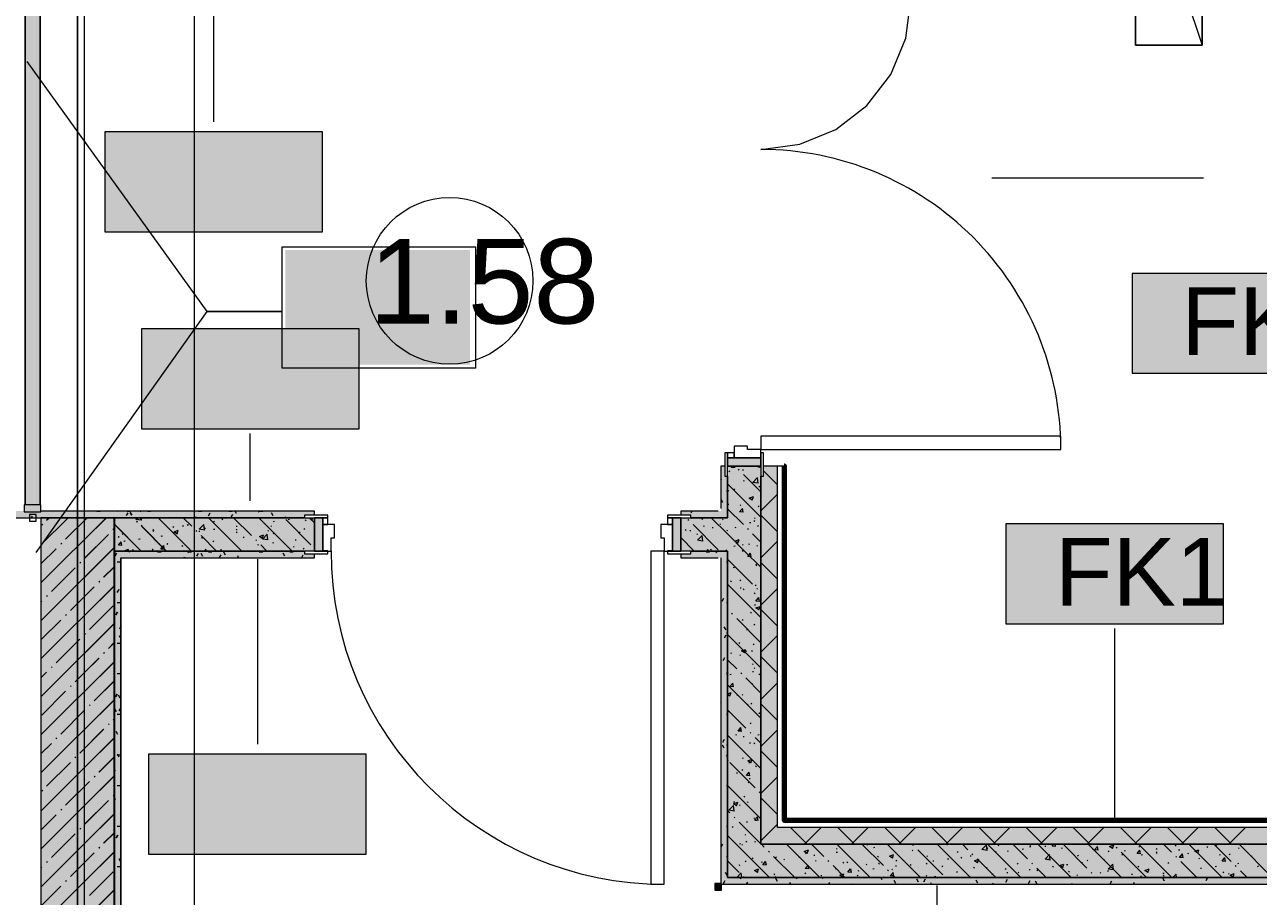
# Model space of a CAD drawing. Header units: millimetres. Extents: x -3817 to 677485, y -22715 to 103890.
# Drawn here: x 84944 to 88646, y 21055 to 23671 of the extents above; entities that cross this region are included whole.
import ezdxf

# ---------------------------------------------------------------- set-up
doc = ezdxf.new("R2010")
doc.units = ezdxf.units.MM
doc.layers.add('PDF _Геометрия', color=7, linetype='Continuous', true_color=0x1d1d1d)
doc.layers.add('PDF _Сплошная заливка', color=7, linetype='Continuous', true_color=0xffffff)
doc.layers.add('PDF _Текст', color=7, linetype='Continuous')
doc.styles.add('PDF GOST-Common', font='arial.ttf')

msp = doc.modelspace()

# ---------------------------------------------------------------- hatches: boundary and pattern name
at = {"layer": 'PDF _Сплошная заливка', "transparency": 33554559}
h = msp.add_hatch(color=256, dxfattribs=at)
h.paths.add_polyline_path([(87153.6, 21211.3), (87203.6, 21211.3), (87203.6, 22346.3), (87161.6, 22346.3), (87161.6, 22316.3), (87153.6, 22316.3), (87153.6, 21618.3)], flags=0)
h.paths.add_polyline_path([(87203.6, 23796.3), (87203.6, 25341.3), (87153.6, 25341.3), (87154.6, 23826.3), (87161.6, 23826.3), (87161.6, 23796.3)], flags=0)
for points in [[(87033.6, 22211.3), (87053.6, 22211.3), (87053.6, 22316.3), (87045.6, 22316.3), (87045.6, 22346.3), (87033.6, 22346.3), (87033.6, 22219.3)], [(87053.6, 22091.3), (87153.6, 22091.3), (87153.6, 22346.3), (87053.6, 22346.3), (87053.6, 22191.3)], [(84993.3, 19181.3), (85213.3, 19181.3), (85213.3, 22191.3), (84993.3, 22191.3), (84993.3, 20232.1)], [(85453.3, 22091.3), (85453.3, 22191.3), (85213.3, 22191.3), (85213.3, 22091.3), (85275.9, 22091.3)], [(85453.3, 22071.3), (85453.3, 22091.3), (85213.3, 22091.3), (85213.3, 22071.3), (85275.9, 22071.3)], [(85213.3, 19181.3), (85233.3, 19181.3), (85233.3, 22071.3), (85213.3, 22071.3), (85213.3, 20232.1)], [(87033.6, 21111.3), (87053.6, 21111.3), (87053.6, 22091.3), (87033.6, 22091.3), (87033.6, 21618.3)], [(87434.9, 21211.3), (89403.6, 21211.3), (89403.6, 21261.3), (87203.6, 21261.3), (87203.6, 21211.3), (87223.6, 21211.3)], [(88864.6, 21111.3), (89403.6, 21111.3), (89403.6, 21211.3), (87153.6, 21211.3), (87153.6, 21111.3), (88784.6, 21111.3)]]:
    msp.add_hatch(color=256, dxfattribs=at).paths.add_polyline_path(points)
h = msp.add_hatch(color=256, dxfattribs=at)
h.paths.add_polyline_path([(85453.3, 22191.3), (85453.3, 22211.3), (84623.3, 22211.3), (84623.3, 22199.3), (84653.3, 22199.3), (84653.3, 22191.3), (85275.9, 22191.3)], flags=0)
h.paths.add_polyline_path([(83643.3, 22191.3), (83643.3, 22199.3), (83673.3, 22199.3), (83673.3, 22211.3), (83073.3, 22211.3), (83073.3, 22199.3), (83103.3, 22199.3), (83103.3, 22191.3)], flags=0)
h.paths.add_polyline_path([(79663.3, 22191.3), (79663.3, 22199.3), (79693.3, 22199.3), (79693.3, 22211.3), (78923.1, 22211.3), (78923.1, 22191.3)], flags=0)
h.paths.add_polyline_path([(81943.3, 22191.3), (81943.3, 22199.3), (81973.3, 22199.3), (81973.3, 22211.3), (80793.3, 22211.3), (80793.3, 22199.3), (80823.3, 22199.3), (80823.3, 22191.3), (81803.3, 22191.3)], flags=0)
h = msp.add_hatch(color=256, dxfattribs=at)
h.paths.add_polyline_path([(85124.2, 22191.3), (85783.6, 22191.3), (85783.6, 22199.3), (85813.6, 22199.3), (85813.6, 22211.3), (85124.2, 22211.3), (85124.2, 22198.7)], flags=0)
h.paths.add_polyline_path([(87053.6, 22191.3), (87053.6, 22211.3), (86913.6, 22211.3), (86913.6, 22199.3), (86943.6, 22199.3), (86943.6, 22191.3)], flags=0)
h = msp.add_hatch(color=256, dxfattribs=at)
h.paths.add_polyline_path([(85813.6, 22091.3), (85813.6, 22191.3), (85213.6, 22191.3), (85213.6, 22091.3), (85783.6, 22091.3)], flags=0)
h.paths.add_polyline_path([(87053.6, 22091.3), (87053.6, 22191.3), (86913.6, 22191.3), (86913.6, 22091.3), (86943.6, 22091.3)], flags=0)
h = msp.add_hatch(color=256, dxfattribs=at)
h.paths.add_polyline_path([(87033.6, 22071.3), (87033.6, 22091.3), (86943.6, 22091.3), (86943.6, 22083.3), (86913.6, 22083.3), (86913.6, 22071.3), (87025.6, 22071.3)], flags=0)
h.paths.add_polyline_path([(85233.6, 22071.3), (85813.6, 22071.3), (85813.6, 22083.3), (85783.6, 22083.3), (85783.6, 22091.3), (85213.6, 22091.3), (85213.6, 22071.3)], flags=0)

# ---------------------------------------------------------------- linework, layer by layer
at = {"layer": 'PDF _Геометрия', "color": 7, "lineweight": 9}
for points in [[(85124.2, 5212.4), (85124.2, 16952.3), (84824.2, 17102.3), (85424.2, 17402.3), (85124.2, 17552.3), (85124.2, 29292.1)], [(85453.3, 29292.1), (85453.3, 17552.3), (85753.3, 17402.3), (85153.3, 17102.3), (85453.3, 16952.3), (85453.3, 5212.4)], [(89333.6, 21282.3), (89333.6, 24661.3), (89353.6, 24661.3), (89353.6, 21281.3), (89353.6, 21261.3), (87223.6, 21261.3), (87203.6, 21261.3), (87203.6, 22346.3)], [(88277.1, 23808.9), (88427.1, 23758.9), (88477.1, 23608.9)], [(85511.5, 23743), (85511.5, 23378.8)], [(85621.3, 22241.7), (85621.3, 22444.1)], [(87223.6, 21281.3), (87223.6, 22346.3)], [(87025.6, 22211.3), (86913.6, 22211.3)], [(85233.3, 19201.3), (85233.3, 22071.3)], [(85233.6, 19201.3), (85233.6, 22071.3)], [(85642.9, 22067.3), (85642.9, 21511.5)], [(86913.6, 22071.3), (87025.6, 22071.3)], [(87033.6, 22071.3), (87033.6, 21111.3)], [(88215.2, 21281.8), (88215.2, 21858.6)], [(89333.6, 21281.3), (87224.6, 21281.3)], [(87033.6, 21091.3), (88756.6, 21091.3)], [(87681.3, 21087.3), (87681.3, 20531.5)]]:
    msp.add_lwpolyline(points, dxfattribs=at)
at = {"layer": 'PDF _Геометрия', "color": 231, "lineweight": 70, "true_color": 0xff80c0}
msp.add_lwpolyline([(89333.6, 24661.3), (89332.6, 24661.3), (89124.6, 24661.3), (89124.6, 25270.8), (89123.6, 25270.8), (89123.6, 25271.3), (89023.6, 25271.3), (89023.6, 25270.4), (89123.6, 25270.4), (89123.6, 24661.3), (89123.6, 24660.3), (89332.6, 24660.3), (89332.6, 21282.3), (87224.6, 21282.3), (87224.6, 22346.3), (87223.6, 22346.3)], dxfattribs=at)
at = {"layer": 'PDF _Геометрия', "color": 9, "lineweight": 9, "true_color": 0xc0c0c0}
for points in [[(89403.6, 24731.4), (89403.6, 21211.3), (87153.6, 21211.3), (87153.6, 22091.3), (87153.6, 21211.3), (87203.6, 21211.3), (87223.6, 21211.3), (89403.6, 21211.3), (89403.6, 21261.3), (89403.6, 21281.3), (89403.6, 24711.3)], [(87053.6, 22316.3), (87053.6, 22191.3), (86943.6, 22191.3), (87053.6, 22191.3), (87053.6, 22211.3)], [(84959.3, 22201.3), (84959.3, 22181.3), (84979.3, 22181.3), (84979.3, 22201.3)]]:
    msp.add_lwpolyline(points, close=True, dxfattribs=at)
at = {"layer": 'PDF _Геометрия', "color": 231, "lineweight": 9, "true_color": 0xff80c0}
msp.add_lwpolyline([(87223.6, 22346.3), (87223.6, 21281.3), (87224.6, 21281.3), (89333.6, 21281.3), (89333.6, 21282.3), (89333.6, 24661.3)], dxfattribs=at)
at = {"layer": 'PDF _Геометрия', "color": 253, "lineweight": 9, "true_color": 0xaaaaaa}
for points in [[(85103.3, 19059.5), (85103.3, 21326.4), (85103.3, 23826.4)], [(85103.6, 19694.5), (85103.6, 21326.4), (85103.6, 23826.4)], [(87846.4, 23211.3), (88481.4, 23211.3)]]:
    msp.add_lwpolyline(points, dxfattribs=at)
at = {"layer": 'PDF _Геометрия', "color": 7, "lineweight": 9}
for points in [[(88477.1, 23608.9), (88277.1, 23608.9), (88277.1, 23808.9), (88477.1, 23808.9)], [(88477.1, 23608.9), (88477.1, 23808.9), (88277.1, 23808.9), (88277.1, 23608.9)], [(84945.8, 22230.3), (84945.8, 23730.3)], [(84945.8, 22230.3), (84945.8, 23730.3)], [(84990.8, 22230.3), (84990.8, 23730.3)], [(84990.8, 22230.3), (84990.8, 23730.3)], [(85838, 23348.7), (85184.9, 23348.7), (85184.9, 23048.7), (85838, 23048.7)], [(88920.6, 22924.5), (88267.5, 22924.5), (88267.5, 22624.5), (88920.6, 22624.5)], [(85947.9, 22758), (85294.8, 22758), (85294.8, 22458), (85947.9, 22458)], [(87153.6, 22091.3), (87153.6, 22316.3)], [(88541.7, 22172.5), (87888.6, 22172.5), (87888.6, 21872.5), (88541.7, 21872.5)], [(85969.5, 21481.4), (85316.4, 21481.4), (85316.4, 21181.4), (85969.5, 21181.4)]]:
    msp.add_lwpolyline(points, close=True, dxfattribs=at)
at = {"layer": 'PDF _Геометрия', "color": 253, "lineweight": 9, "true_color": 0xaaaaaa}
msp.add_lwpolyline([(88053.6, 22396.3, 0.414216), (87153.6, 23296.3), (87270, 23311.7), (87378.6, 23356.6), (87471.8, 23428.2), (87543.3, 23521.3), (87588.2, 23629.9), (87603.6, 23746.3)], format="xyb", dxfattribs=at)
at = {"layer": 'PDF _Геометрия', "color": 250, "lineweight": 9, "true_color": 0x3c3c3c}
msp.add_lwpolyline([(84979.4, 22086.7), (85491.8, 22809.7), (85717, 22809.7), (85491.8, 22809.7), (84951.7, 23559.9)], dxfattribs=at)
msp.add_lwpolyline([(85717, 23004.2), (86296.8, 23004.2), (86296.8, 22640.2), (85717, 22640.2)], close=True, dxfattribs=at)
at = {"layer": 'PDF _Геометрия', "color": 253, "lineweight": 13, "true_color": 0xaaaaaa}
for points in [[(88053.6, 22396.3), (88053.6, 22436.3), (87153.6, 22436.3), (87153.6, 22396.3)], [(87153.6, 22396.3), (87113.6, 22396.3), (87113.6, 22406.3), (87073.6, 22406.3), (87073.6, 22371.3), (87153.6, 22371.3)], [(87045.6, 22386.3), (87045.6, 22316.3), (87053.6, 22316.3), (87053.6, 22386.3)], [(87053.6, 22386.3), (87053.6, 22371.3), (87073.6, 22371.3), (87073.6, 22386.3)], [(87053.6, 22371.3), (87053.6, 22346.3), (87153.6, 22346.3), (87153.6, 22371.3)], [(87153.6, 22386.3), (87153.6, 22316.3), (87161.6, 22316.3), (87161.6, 22386.3)], [(85853.6, 22199.3), (85783.6, 22199.3), (85783.6, 22191.3), (85853.6, 22191.3)], [(85838.6, 22191.3), (85813.6, 22191.3), (85813.6, 22091.3), (85838.6, 22091.3)], [(85853.6, 22191.3), (85838.6, 22191.3), (85838.6, 22171.3), (85853.6, 22171.3)], [(86873.6, 22199.3), (86873.6, 22191.3), (86943.6, 22191.3), (86943.6, 22199.3)], [(86873.6, 22191.3), (86873.6, 22171.3), (86888.6, 22171.3), (86888.6, 22191.3)], [(86888.6, 22191.3), (86888.6, 22091.3), (86913.6, 22091.3), (86913.6, 22191.3)], [(85863.6, 22091.3), (85863.6, 22131.3), (85873.6, 22131.3), (85873.6, 22171.3), (85838.6, 22171.3), (85838.6, 22091.3)], [(86863.6, 22091.3), (86888.6, 22091.3), (86888.6, 22171.3), (86853.6, 22171.3), (86853.6, 22131.3), (86863.6, 22131.3)], [(85853.6, 22091.3), (85783.6, 22091.3), (85783.6, 22083.3), (85853.6, 22083.3)], [(85853.6, 22092.3), (85838.6, 22092.3), (85838.6, 22091.3), (85853.6, 22091.3)], [(86863.6, 21091.3), (86863.6, 22091.3), (86823.6, 22091.3), (86823.6, 21091.3)], [(86873.6, 22092.3), (86873.6, 22091.3), (86888.6, 22091.3), (86888.6, 22092.3)], [(86873.6, 22091.3), (86873.6, 22083.3), (86943.6, 22083.3), (86943.6, 22091.3)]]:
    msp.add_lwpolyline(points, close=True, dxfattribs=at)
at = {"layer": 'PDF _Геометрия', "color": 9, "lineweight": 9, "true_color": 0xc0c0c0}
for points in [[(87045.6, 22346.3), (87033.6, 22346.3), (87033.6, 22219.3)], [(87153.6, 22346.3), (87053.6, 22346.3)], [(87223.6, 22346.3), (87161.6, 22346.3)], [(85453.3, 22211.3), (84993.3, 22211.3)], [(85813.6, 22199.3), (85813.6, 22211.3), (85124.2, 22211.3)], [(86913.6, 22211.3), (86913.6, 22199.3)], [(84723.3, 22191.3), (85453.3, 22191.3), (85213.3, 22191.3), (85213.3, 22091.3), (85453.3, 22091.3), (85213.3, 22091.3), (85213.3, 22071.3), (85213.3, 19181.3), (85233.3, 19181.3), (85453.3, 19181.3), (85213.3, 19181.3), (85213.3, 22191.3), (84993.3, 22191.3), (84993.3, 19181.3), (84993.3, 18961.3), (84993.3, 17061.3), (85213.3, 17061.3), (85213.3, 17072.3), (85213.3, 17061.3), (81293.3, 17061.3)], [(88784.6, 18071.3), (86733.6, 18071.3), (86733.6, 19181.3), (86513.6, 19181.3), (85213.6, 19181.3), (85213.6, 22191.3), (85124.2, 22191.3), (85783.6, 22191.3), (85213.6, 22191.3), (85213.6, 22091.3), (85783.6, 22091.3), (85213.6, 22091.3), (85213.6, 22071.3), (85213.6, 19181.3), (85233.6, 19181.3), (88784.6, 19181.3)], [(85813.6, 22091.3), (85813.6, 22191.3)], [(86913.6, 22191.3), (86913.6, 22091.3)], [(85233.3, 22071.3), (85453.3, 22071.3)], [(85233.6, 22071.3), (85813.6, 22071.3), (85813.6, 22083.3)], [(86913.6, 22083.3), (86913.6, 22071.3)], [(88764.6, 21111.3), (87053.6, 21111.3), (87053.6, 22091.3), (87033.6, 22091.3), (86943.6, 22091.3), (87053.6, 22091.3), (87053.6, 21111.3), (87153.6, 21111.3), (88784.6, 21111.3)], [(87033.6, 21111.3), (87033.6, 21091.3)]]:
    msp.add_lwpolyline(points, dxfattribs=at)
at = {"layer": 'PDF _Геометрия', "color": 252, "lineweight": 9, "true_color": 0x878787}
for points in [[(87057.3, 22329.7), (87060, 22331.7)], [(87075.3, 22341.4), (87064.7, 22342.3), (87068.1, 22346.3)], [(87075.4, 22341.3), (87074.4, 22346.3)], [(87088.4, 22333.9), (87085.9, 22336.4)], [(87098.7, 22336.2), (87101.2, 22334)], [(87153.6, 22268.7), (87101, 22321.3)], [(87145.3, 22344.5), (87148.2, 22342.7)], [(87149.7, 22343), (87152.3, 22345)], [(87153.6, 22344.1), (87151.3, 22346.3)], [(87153.6, 22193.2), (87053.6, 22293.2)], [(87100.9, 22301.9), (87104.2, 22302.4)], [(87144.9, 22294.5), (87129.1, 22297), (87143, 22311.4)], [(87144.9, 22294.5), (87143, 22311.3)], [(87147.5, 22283.8), (87150.2, 22285.8)], [(87055.2, 22270.5), (87057.8, 22272.5)], [(87072.5, 22278), (87075.3, 22276.2)], [(87127.7, 22243.8), (87118.8, 22249.8), (87131.3, 22254.5)], [(87127.7, 22243.7), (87131.3, 22254.5)], [(87101, 22170.4), (87053.6, 22217.8)], [(87053.6, 22211.7), (87055.7, 22213.3)], [(87054.1, 22231.8), (87057.4, 22232.2)], [(87100, 22207.7), (87089.4, 22208.6), (87097.9, 22218.8)], [(87091.4, 22230.1), (87093.8, 22227.9)], [(87100, 22207.6), (87098, 22218.7)], [(87145.4, 22224.6), (87148, 22226.7)], [(85294.2, 22183.6), (85278.4, 22186), (85283.5, 22191.3)], [(85294.5, 22183.6), (85278.7, 22186), (85283.8, 22191.3)], [(85282.7, 22178), (85280.2, 22180.5)], [(85283, 22178), (85280.5, 22180.5)], [(85294.2, 22183.5), (85293.3, 22191.3)], [(85294.5, 22183.5), (85293.6, 22191.3)], [(85444.7, 22091.3), (85344.7, 22191.3)], [(85445, 22091.3), (85345, 22191.3)], [(85446.1, 22165.4), (85420.2, 22191.3)], [(85446.5, 22165.4), (85420.5, 22191.3)], [(85595.9, 22091.3), (85495.9, 22191.3)], [(85511.2, 22178.8), (85513.8, 22180.8)], [(85536.5, 22188.3), (85539, 22186.1)], [(85625, 22137.8), (85571.4, 22191.3)], [(85602.5, 22191.3), (85602.5, 22191.3)], [(85746.8, 22091.3), (85646.8, 22191.3)], [(85691, 22180.3), (85694.3, 22180.7)], [(85803.5, 22110.1), (85728.1, 22185.5)], [(85735.5, 22186.1), (85738.8, 22186.6)], [(85786.5, 22184.9), (85789, 22182.6)], [(85813.6, 22175.4), (85797.6, 22191.3)], [(85799, 22191.3), (85806.8, 22186.1)], [(85806.8, 22186), (85808.6, 22191.3)], [(86937.5, 22183), (86935, 22185.5)], [(86942.9, 22191.2), (86945.8, 22189.4)], [(86971, 22191.3), (86978.3, 22186.4)], [(86978.3, 22186.4), (86980, 22191.3)], [(87153.6, 22042.4), (87104.6, 22091.3), (87053.6, 22142.4), (87004.6, 22191.3)], [(87030.3, 22173.3), (87032.8, 22171)], [(87037.9, 22187.1), (87040.7, 22185.3)], [(87119.6, 22176.5), (87122.9, 22176.9)], [(87132.8, 22183.1), (87135.6, 22181.3)], [(87134, 22191.1), (87136.4, 22188.8)], [(85293.9, 22091.3), (85213.3, 22171.9)], [(85294.2, 22091.3), (85213.6, 22171.9)], [(85237.4, 22141.6), (85240.1, 22143.6)], [(85237.7, 22141.6), (85240.4, 22143.6)], [(85293.7, 22169), (85296.6, 22167.2)], [(85294, 22169), (85296.9, 22167.2)], [(85369.3, 22091.3), (85295.3, 22165.4)], [(85369.7, 22091.3), (85295.6, 22165.4)], [(85328.7, 22154.1), (85331.4, 22156.1)], [(85328.8, 22152.7), (85331.3, 22150.5)], [(85329, 22154.1), (85331.7, 22156.1)], [(85329.2, 22152.7), (85331.6, 22150.5)], [(85354.2, 22136), (85357.5, 22136.4)], [(85354.5, 22136), (85357.9, 22136.4)], [(85388.6, 22164.9), (85391.5, 22163.1)], [(85389, 22164.9), (85391.8, 22163.1)], [(85392.7, 22148.9), (85405.2, 22153.7)], [(85392.7, 22148.9), (85401.6, 22143)], [(85401.9, 22143), (85393, 22148.9), (85405.5, 22153.7)], [(85401.6, 22142.9), (85405.2, 22153.6)], [(85401.9, 22142.9), (85405.5, 22153.6)], [(85418.5, 22165.5), (85421.2, 22167.5)], [(85418.8, 22165.5), (85421.5, 22167.5)], [(85432.5, 22170.5), (85435, 22168.3)], [(85432.8, 22170.5), (85435.3, 22168.3)], [(85461.5, 22150.3), (85459, 22152.8)], [(85466.8, 22150.8), (85470.1, 22151.2)], [(85484.3, 22154.1), (85468.5, 22156.6), (85482.3, 22171)], [(85520.5, 22091.3), (85474.1, 22137.8)], [(85484.3, 22154.1), (85482.3, 22171)], [(85483.9, 22160.9), (85486.7, 22159.1)], [(85511.3, 22156.6), (85514.7, 22157.1)], [(85578.7, 22165.5), (85582, 22165.9)], [(85578.8, 22156.9), (85581.6, 22155.1)], [(85579.1, 22149.3), (85581.6, 22147)], [(85657.4, 22128.7), (85648.6, 22134.7), (85661, 22139.5)], [(85657.4, 22128.6), (85661, 22139.4)], [(85674, 22124.7), (85658.2, 22127.1), (85672.1, 22141.6)], [(85674, 22124.6), (85672.1, 22141.5)], [(85673.7, 22152.9), (85676.5, 22151.1)], [(85682.8, 22167.1), (85685.3, 22164.8)], [(85690.1, 22143.5), (85692.8, 22145.5)], [(85768.6, 22148.9), (85771.4, 22147.1)], [(85782.5, 22156.8), (85785.1, 22158.9)], [(86926.6, 22155.5), (86929.1, 22153.2)], [(86940, 22152.8), (86943.3, 22153.2)], [(87025.5, 22095), (86950.1, 22170.4)], [(86961, 22140.7), (86963.7, 22142.8)], [(86978.7, 22121.3), (86962.9, 22123.8), (86976.8, 22138.2)], [(86978.8, 22121.3), (86976.8, 22138.1)], [(86980.4, 22167.3), (86983.3, 22165.5)], [(87007.3, 22161.7), (87010.6, 22162.1)], [(87050.9, 22152.1), (87053.5, 22154.1)], [(87075.3, 22163.3), (87078.2, 22161.5)], [(87116.1, 22155.4), (87113.5, 22157.9)], [(87153.6, 22117.8), (87128.6, 22142.8)], [(87143.2, 22165.4), (87145.9, 22167.5)], [(85225.2, 22134.9), (85227.6, 22132.7)], [(85225.5, 22134.9), (85227.9, 22132.7)], [(85236.1, 22107.5), (85225.5, 22108.5), (85234, 22118.7)], [(85236.4, 22107.5), (85225.8, 22108.5), (85234.4, 22118.7)], [(85236.1, 22107.5), (85234.1, 22118.6)], [(85236.4, 22107.5), (85234.4, 22118.6)], [(85242.4, 22121.3), (85245.7, 22121.7)], [(85242.7, 22121.3), (85246, 22121.7)], [(85286.9, 22127.1), (85290.2, 22127.6)], [(85287.2, 22127.1), (85290.5, 22127.6)], [(85363.6, 22096.4), (85353, 22097.3), (85361.6, 22107.5)], [(85363.9, 22096.4), (85353.3, 22097.3), (85361.9, 22107.5)], [(85363.6, 22096.3), (85361.6, 22107.5)], [(85364, 22096.3), (85361.9, 22107.5)], [(85371.4, 22113.7), (85373.9, 22111.4)], [(85371.8, 22113.7), (85374.2, 22111.4)], [(85416.4, 22106.3), (85419, 22108.3)], [(85416.7, 22106.3), (85419.3, 22108.3)], [(85475.5, 22131.5), (85477.9, 22129.2)], [(85509, 22119.6), (85511.7, 22121.6)], [(85600.3, 22132.1), (85603, 22134.2)], [(85640.1, 22122.7), (85637.6, 22125.2)], [(85644.2, 22110.1), (85647.5, 22110.6)], [(85671.4, 22091.3), (85652.6, 22110.1)], [(85688.7, 22116), (85692, 22116.4)], [(85750.7, 22104.9), (85753.2, 22102.6)], [(85756, 22124.9), (85759.4, 22125.3)], [(85780.3, 22097.6), (85783, 22099.7)], [(86953.7, 22091.3), (86913.6, 22131.5)], [(87072.8, 22106.3), (87076.2, 22106.8)], [(87084.4, 22114.9), (87075.6, 22120.8), (87088, 22125.6)], [(87084.4, 22114.8), (87088, 22125.5)], [(87098.2, 22111.1), (87100.7, 22108.8)], [(87117.3, 22112.2), (87120.7, 22112.6)], [(87141, 22106.2), (87143.7, 22108.3)], [(85243.7, 22091.3), (85243.3, 22091.6), (85255.8, 22096.4)], [(85244, 22091.3), (85243.6, 22091.6), (85256.1, 22096.4)], [(85254.1, 22091.3), (85255.8, 22096.3)], [(85254.5, 22091.3), (85256.1, 22096.3)], [(85267.8, 22095.9), (85270.2, 22093.6)], [(85268.1, 22095.9), (85270.5, 22093.6)], [(85326.6, 22094.9), (85329.2, 22096.9)], [(85326.9, 22094.9), (85329.5, 22096.9)], [(85485.2, 22091.3), (85489.4, 22096.4)], [(85490.3, 22091.3), (85489.4, 22096.3)], [(85531.9, 22095.4), (85535.2, 22095.8)], [(86960.5, 22091.5), (86963.9, 22092)], [(86991, 22091.3), (86995.1, 22096.2)], [(86994.5, 22093.3), (86996.6, 22091.3)], [(86996, 22091.3), (86995.1, 22096.2)], [(87002.5, 22096.8), (87005.3, 22095)], [(87048.7, 22092.9), (87051.4, 22094.9)], [(87128.6, 21991.9), (87053.6, 22067)], [(87097.4, 22092.8), (87099.6, 22091.3), (87100.2, 22091)], [(87124.7, 22073.9), (87114, 22074.8), (87122.6, 22085.1)], [(87124.7, 22073.8), (87122.6, 22085)], [(87153.6, 22094.2), (87152.7, 22094.3), (87153.6, 22095.3)], [(87070.6, 22042.1), (87073.9, 22042.5)], [(87137.9, 22050.9), (87141.2, 22051.4)], [(87138.9, 22047.1), (87141.5, 22049.1)], [(87153.6, 21891.5), (87053.6, 21991.5)], [(87062.8, 22001.9), (87065.6, 22000.1)], [(87090.8, 22005), (87093.3, 22002.7)], [(87136.7, 21987.9), (87139.4, 21989.9)], [(87091.1, 21980.8), (87094.5, 21981.2)], [(87100.3, 21978), (87103.1, 21976.2)], [(87133.5, 21966), (87135.9, 21963.7)], [(87149.3, 21940.2), (87138.7, 21941.1), (87147.3, 21951.3)], [(87143.7, 21976.8), (87141.2, 21979.3)], [(87149.4, 21940.1), (87147.3, 21951.3)], [(87134.6, 21928.7), (87137.2, 21930.7)], [(87147.3, 21914.3), (87138.4, 21920.3), (87150.9, 21925.1)], [(87147.3, 21914.3), (87150.9, 21925)], [(87068.3, 21901.4), (87065.8, 21903.9)], [(87153.6, 21816.1), (87080.9, 21888.8)], [(87097.7, 21885.9), (87100.1, 21883.7)], [(87122.3, 21907.5), (87125.1, 21905.7)], [(87153.6, 21740.6), (87053.6, 21840.6)], [(87109.9, 21855.3), (87113.2, 21855.8)], [(87132.4, 21869.5), (87135, 21871.5)], [(87087.7, 21816.7), (87090.5, 21814.9)], [(87130.2, 21810.3), (87132.9, 21812.3)], [(87063.1, 21785.2), (87066.4, 21785.6)], [(87090.3, 21779.9), (87092.8, 21777.6)], [(87104, 21785.4), (87095.2, 21791.4), (87107.6, 21796.2)], [(87104, 21785.3), (87107.6, 21796.1)], [(87107.6, 21791.1), (87110.9, 21791.5)], [(87125.2, 21792.8), (87128, 21791)], [(87080.9, 21738), (87053.6, 21765.2)], [(87128.1, 21751.1), (87130.7, 21753.1)], [(87128.2, 21729.8), (87131.5, 21730.2)], [(87132.9, 21740.8), (87135.4, 21738.6)], [(87053.6, 21725.5), (87055.1, 21724.5)], [(87071.2, 21683.9), (87060.5, 21684.8), (87069.1, 21695)], [(87060.8, 21720.9), (87064.2, 21721.4)], [(87071.2, 21683.8), (87069.1, 21694.9)], [(87095.9, 21722.9), (87093.4, 21725.4)], [(87153.6, 21665.2), (87108.5, 21710.3)], [(87125.9, 21691.9), (87128.6, 21694)], [(87147.2, 21722.3), (87150.1, 21720.5)], [(87153.6, 21589.8), (87053.6, 21689.8)], [(87053.6, 21663.1), (87064.4, 21667.2)], [(87053.6, 21661.3), (87060.8, 21656.5)], [(87060.8, 21656.4), (87064.4, 21667.2)], [(87081.4, 21659.7), (87084.7, 21660.1)], [(87097.1, 21660.8), (87099.6, 21658.5)], [(87112.6, 21631.4), (87115.4, 21629.6)], [(87123.7, 21632.7), (87126.4, 21634.8)], [(87108.5, 21559.4), (87053.6, 21614.4)], [(87055.2, 21611.5), (87058, 21609.7)], [(87146.9, 21604.3), (87150.2, 21604.8)], [(87150.1, 21607.5), (87152.9, 21605.7)], [(87095.8, 21550.1), (87085.2, 21551), (87093.8, 21561.3)], [(87089.8, 21554.7), (87092.3, 21552.4)], [(87095.8, 21550), (87093.8, 21561.2)], [(87123.6, 21544.3), (87121.1, 21546.9)], [(87121.6, 21573.5), (87124.2, 21575.6)], [(87153.6, 21438.9), (87053.6, 21538.9)], [(87077.2, 21541), (87080.1, 21539.2)], [(87100.1, 21534.2), (87103.5, 21534.6)], [(87119.4, 21514.4), (87122.1, 21516.4)], [(87132.4, 21515.7), (87134.9, 21513.4)], [(87153.6, 21514.4), (87136.2, 21531.8)], [(87144.7, 21540.1), (87148, 21540.5)], [(87097.9, 21469.9), (87101.2, 21470.4)], [(87053.6, 21464.1), (87056.7, 21464.5)], [(87136.2, 21380.9), (87060.7, 21456.3)], [(87096.6, 21435.7), (87099.1, 21433.4)], [(87123.6, 21456), (87114.8, 21461.9), (87127.2, 21466.7)], [(87117.3, 21455.2), (87119.9, 21457.2)], [(87123.6, 21455.9), (87127.2, 21466.6)], [(87137.5, 21446.2), (87140.4, 21444.4)], [(87053.6, 21400.1), (87054.4, 21400.2)], [(87080.1, 21426.3), (87082.9, 21424.5)], [(87120.5, 21416.4), (87109.9, 21417.3), (87118.4, 21427.5)], [(87115.1, 21396), (87117.8, 21398)], [(87120.5, 21416.3), (87118.5, 21427.5)], [(87118.5, 21408.7), (87121.8, 21409.1)], [(87153.6, 21288), (87053.6, 21388)], [(87151.3, 21365.8), (87148.7, 21368.3)], [(87073, 21310.8), (87057.2, 21313.3), (87071.1, 21327.7)], [(87073, 21310.8), (87071.1, 21327.6)], [(87080.4, 21327), (87071.5, 21333), (87084, 21337.8)], [(87071.7, 21338.6), (87075, 21339)], [(87080.4, 21327), (87084, 21337.7)], [(87089.3, 21329.6), (87091.7, 21327.3)], [(87102.1, 21355.8), (87105, 21354)], [(87112.9, 21336.8), (87115.6, 21338.8)], [(87060.7, 21305.5), (87053.6, 21312.6)], [(87075.8, 21290.4), (87073.3, 21292.9)], [(87131.9, 21290.5), (87134.3, 21288.3)], [(87145.2, 21282.6), (87134.5, 21283.6), (87143.1, 21293.8)], [(87145.2, 21282.6), (87143.1, 21293.7)], [(87067.5, 21264.9), (87070.4, 21263.1)], [(87153.6, 21212.6), (87088.4, 21277.8)], [(87110.8, 21277.6), (87113.4, 21279.6)], [(87137.2, 21283.2), (87140.5, 21283.6)], [(87179.4, 21111.3), (87153.6, 21137.2), (87053.6, 21237.2)], [(87090.4, 21213.1), (87093.7, 21213.5)], [(87096.1, 21210.5), (87098.6, 21208.2)], [(87105, 21241.1), (87107.8, 21239.3)], [(87108.6, 21218.4), (87111.3, 21220.5)], [(87134.9, 21218.9), (87138.3, 21219.4)], [(87163.8, 21202.4), (87154.9, 21211.3)], [(87330.2, 21111.3), (87230.2, 21211.3)], [(87342.4, 21174.7), (87305.7, 21211.3)], [(87481.1, 21111.3), (87381.1, 21211.3)], [(87520.9, 21147.1), (87456.6, 21211.3)], [(87471.2, 21209), (87473.8, 21211)], [(87632, 21111.3), (87532, 21211.3)], [(87782.9, 21111.3), (87682.9, 21211.3)], [(87710.9, 21211.2), (87713.4, 21208.9)], [(87774.9, 21194.8), (87758.3, 21211.3)], [(87772, 21211.3), (87772.2, 21211.2)], [(87933.7, 21111.3), (87833.7, 21211.3)], [(87953.4, 21167.2), (87909.2, 21211.3)], [(88084.6, 21111.3), (87984.6, 21211.3)], [(88037.9, 21204.5), (88027.2, 21205.5), (88032.2, 21211.3)], [(88037.9, 21204.5), (88036.6, 21211.3)], [(88131.9, 21139.5), (88060.1, 21211.3)], [(88235.5, 21111.3), (88135.5, 21211.3)], [(88386.3, 21111.3), (88286.3, 21211.3)], [(88303.7, 21211.3), (88304.2, 21211)], [(88385.9, 21187.3), (88361.8, 21211.3)], [(88537.2, 21111.3), (88437.2, 21211.3)], [(88564.4, 21159.6), (88512.7, 21211.3)], [(88688.1, 21111.3), (88588.1, 21211.3)], [(87178.9, 21187.3), (87176.4, 21189.8)], [(87254.9, 21111.3), (87191.5, 21174.7)], [(87197.7, 21171.7), (87200.4, 21173.8)], [(87292.6, 21183.9), (87283.8, 21189.8), (87296.2, 21194.6)], [(87287.5, 21183.1), (87290.2, 21185.2)], [(87292.6, 21183.8), (87296.2, 21194.5)], [(87312.3, 21178.3), (87315.6, 21178.8)], [(87379.6, 21187.2), (87383, 21187.6)], [(87379.9, 21196.5), (87382.5, 21198.5)], [(87491.9, 21202), (87495.2, 21202.4)], [(87503.5, 21175.6), (87506, 21173.3)], [(87536.4, 21207.8), (87539.8, 21208.3)], [(87548.1, 21169.6), (87539.3, 21175.6), (87551.7, 21180.4)], [(87548.2, 21169.6), (87551.8, 21180.3)], [(87607.2, 21193.4), (87609.7, 21191.1)], [(87611.4, 21207.4), (87608.9, 21209.9)], [(87699.4, 21119.4), (87624, 21194.8)], [(87651.2, 21174.5), (87653.8, 21176.5)], [(87742.5, 21187), (87745.1, 21189.1)], [(87781.1, 21176.1), (87784.5, 21176.5)], [(87789.9, 21179.7), (87787.4, 21182.3)], [(87832, 21193.1), (87816.2, 21195.5), (87830.1, 21210)], [(87832.1, 21193), (87830.1, 21209.9)], [(87832.3, 21198.4), (87834.9, 21200.4)], [(87857.2, 21190), (87859.7, 21187.7)], [(87864.3, 21209), (87867.1, 21207.2)], [(87893.4, 21190.9), (87896.8, 21191.3)], [(87937.9, 21196.7), (87941.3, 21197.2)], [(87959.2, 21205), (87962.1, 21203.2)], [(87960.9, 21207.8), (87963.3, 21205.5)], [(88005.3, 21205.6), (88008.6, 21206)], [(88021.8, 21163.7), (88006, 21166.1), (88019.8, 21180.5)], [(88021.8, 21163.6), (88019.9, 21180.5)], [(88054.1, 21201), (88057, 21199.2)], [(88103.6, 21176.4), (88106.2, 21178.5)], [(88149.1, 21196.9), (88151.9, 21195.1)], [(88165.4, 21193.4), (88154.8, 21194.3), (88163.3, 21204.5)], [(88165.4, 21193.3), (88163.4, 21204.5)], [(88195.9, 21189.8), (88198.6, 21191.8)], [(88208.6, 21198.5), (88199.7, 21204.5), (88212.2, 21209.2)], [(88208.6, 21198.4), (88212.2, 21209.2)], [(88222.4, 21199.9), (88219.9, 21202.4)], [(88310.4, 21111.9), (88235, 21187.3)], [(88236.2, 21181.1), (88238.6, 21178.9)], [(88244, 21192.9), (88246.8, 21191.1)], [(88292.9, 21182.2), (88282.3, 21183.2), (88290.9, 21193.4)], [(88287.2, 21202.3), (88289.8, 21204.3)], [(88292.9, 21182.2), (88290.9, 21193.3)], [(88294.9, 21179.8), (88298.3, 21180.2)], [(88338.9, 21188.9), (88341.7, 21187.1)], [(88339.4, 21185.6), (88342.8, 21186)], [(88339.9, 21198.9), (88342.3, 21196.7)], [(88396.3, 21208.8), (88399.1, 21207)], [(88401, 21172.2), (88398.4, 21174.7)], [(88406.8, 21194.5), (88410.1, 21194.9)], [(88420.5, 21171.1), (88409.8, 21172), (88418.4, 21182.2)], [(88420.5, 21171), (88418.4, 21182.1)], [(88433.8, 21184.9), (88436.6, 21183.1)], [(88464.1, 21184.2), (88455.3, 21190.2), (88467.7, 21195)], [(88464.1, 21184.2), (88467.7, 21194.9)], [(88491.2, 21204.8), (88494.1, 21203)], [(88519.1, 21209.3), (88522.4, 21209.7)], [(88528.7, 21180.9), (88531.5, 21179.1)], [(88558.5, 21180.3), (88561.1, 21182.4)], [(88586.1, 21200.8), (88589, 21199)], [(88623.6, 21176.9), (88626.5, 21175.1)], [(87088.4, 21126.9), (87053.6, 21161.8)], [(87088.2, 21148.8), (87091.5, 21149.3)], [(87106.4, 21159.2), (87109.1, 21161.3)], [(87127.1, 21170.6), (87129.9, 21168.8)], [(87143.2, 21126.5), (87134.4, 21132.5), (87146.8, 21137.3)], [(87143.2, 21126.4), (87146.8, 21137.2)], [(87155.5, 21157.7), (87158.8, 21158.1)], [(87169.8, 21148.9), (87159.2, 21149.8), (87167.8, 21160)], [(87169.9, 21148.8), (87167.8, 21160)], [(87222, 21166.5), (87224.8, 21164.7)], [(87267.8, 21172.5), (87271.1, 21172.9)], [(87297.4, 21137.7), (87286.7, 21138.7), (87295.3, 21148.9)], [(87297.4, 21137.7), (87295.3, 21148.8)], [(87296.1, 21140), (87298.6, 21137.7)], [(87316.9, 21162.5), (87319.7, 21160.7)], [(87357.4, 21159.6), (87354.9, 21162.1)], [(87405.7, 21111.3), (87370, 21147.1)], [(87377.7, 21137.3), (87380.4, 21139.3)], [(87399.8, 21157.8), (87402.3, 21155.5)], [(87411.8, 21158.5), (87414.6, 21156.7)], [(87424.9, 21126.6), (87414.3, 21127.5), (87422.8, 21137.7)], [(87424.9, 21126.5), (87422.9, 21137.7)], [(87469, 21149.8), (87471.7, 21151.8)], [(87489.7, 21137.7), (87493, 21138.1)], [(87506.7, 21154.5), (87509.5, 21152.7)], [(87546.1, 21136.6), (87548.6, 21134.3)], [(87557, 21146.6), (87560.3, 21147)], [(87558.8, 21161.2), (87561.5, 21163.2)], [(87601.6, 21150.5), (87604.5, 21148.7)], [(87649.8, 21154.4), (87652.3, 21152.1)], [(87669.3, 21161.4), (87672.6, 21161.8)], [(87696.5, 21146.5), (87699.4, 21144.7)], [(87713.8, 21167.2), (87717.1, 21167.7)], [(87753.5, 21172.2), (87756, 21169.9)], [(87791.5, 21142.5), (87794.3, 21140.7)], [(87803.7, 21155.4), (87794.8, 21161.3), (87807.3, 21166.1)], [(87858.3, 21111.3), (87802.5, 21167.2)], [(87803.7, 21155.3), (87807.3, 21166.1)], [(87830.1, 21139.2), (87832.8, 21141.3)], [(87886.4, 21138.5), (87889.2, 21136.7)], [(87922.5, 21152.5), (87925.1, 21154.6)], [(87968.5, 21152.1), (87966, 21154.6)], [(88009.2, 21111.3), (87981, 21139.5)], [(88013.7, 21165.1), (88016.4, 21167.1)], [(88028.8, 21145.5), (88031.3, 21143.3)], [(88059.2, 21141.1), (88050.3, 21147.1), (88062.8, 21151.9)], [(88059.2, 21141.1), (88062.8, 21151.8)], [(88070.8, 21150.2), (88074.1, 21150.7)], [(88115.3, 21156.1), (88118.6, 21156.5)], [(88132.5, 21163.3), (88134.9, 21161.1)], [(88182.6, 21165), (88186, 21165.4)], [(88211.6, 21134.2), (88195.7, 21136.7), (88209.6, 21151.1)], [(88211.6, 21134.2), (88209.6, 21151.1)], [(88285, 21143.1), (88287.7, 21145.1)], [(88314.7, 21126.9), (88305.9, 21132.9), (88318.3, 21137.6)], [(88314.7, 21126.8), (88318.3, 21137.6)], [(88374.8, 21154.5), (88377.5, 21156.5)], [(88461.8, 21111.3), (88413.5, 21159.6)], [(88467.2, 21167.8), (88469.8, 21169.9)], [(88472.3, 21139.1), (88475.6, 21139.6)], [(88516.8, 21145), (88520.1, 21145.4)], [(88548, 21159.9), (88537.4, 21160.8), (88545.9, 21171.1)], [(88548, 21159.8), (88545.9, 21171)], [(88579.5, 21144.5), (88577, 21147.1)], [(88584.1, 21153.9), (88587.5, 21154.3)], [(88643.6, 21146.2), (88646.1, 21144)], [(87081.5, 21111.3), (87094.6, 21125.1)], [(87096.2, 21111.3), (87094.6, 21125)], [(87103.5, 21111.9), (87101, 21114.4)], [(87192.4, 21122.2), (87194.9, 21119.9)], [(87195.6, 21112.6), (87198.2, 21114.6)], [(87285.4, 21123.9), (87288, 21126)], [(87332.9, 21117.1), (87336.2, 21117.5)], [(87398.7, 21112.3), (87389.9, 21118.2), (87402.4, 21123)], [(87398.8, 21112.2), (87402.4, 21123)], [(87442.4, 21118.8), (87444.9, 21116.5)], [(87445.1, 21131.8), (87448.5, 21132.3)], [(87536, 21132), (87533.5, 21134.5)], [(87552.4, 21115.4), (87541.8, 21116.4), (87550.4, 21126.6)], [(87556.6, 21111.3), (87548.5, 21119.4)], [(87552.4, 21115.4), (87550.4, 21126.5)], [(87649, 21115.3), (87651.7, 21117.4)], [(87674.5, 21111.3), (87677.9, 21115.4)], [(87678.6, 21111.3), (87677.9, 21115.3)], [(87740.3, 21127.8), (87743, 21129.9)], [(87846.7, 21120.7), (87850, 21121.2)], [(87891.2, 21126.6), (87894.5, 21127)], [(87925.1, 21127.7), (87927.6, 21125.5)], [(87958.5, 21135.5), (87961.8, 21135.9)], [(87981.3, 21134.5), (87984.1, 21132.7)], [(88076.2, 21130.5), (88079, 21128.7)], [(88101.4, 21117.3), (88104, 21119.3)], [(88147, 21124.4), (88144.5, 21126.9)], [(88160.1, 21111.3), (88159.6, 21111.9)], [(88171.1, 21126.4), (88173.9, 21124.6)], [(88193.7, 21130.6), (88196.4, 21132.6)], [(88266, 21122.4), (88268.9, 21120.6)], [(88292.7, 21115.5), (88296, 21115.9)], [(88360, 21124.4), (88363.3, 21124.8)], [(88360.9, 21118.4), (88363.8, 21116.6)], [(88389.4, 21111.3), (88399.3, 21121.7)], [(88400.6, 21111.3), (88399.4, 21121.6)], [(88455.9, 21114.4), (88458.7, 21112.6)], [(88539.9, 21128.5), (88542.4, 21126.2)], [(88556.3, 21121.1), (88559, 21123.2)], [(88570.2, 21112.7), (88561.4, 21118.6), (88573.8, 21123.4)], [(88570.2, 21112.6), (88573.8, 21123.3)], [(88612.7, 21111.3), (88592.1, 21132)]]:
    msp.add_lwpolyline(points, dxfattribs=at)
at = {"layer": 'PDF _Геометрия', "lineweight": 9}
for points in [[(87203.6, 22290.2), (87161.6, 22332.2)], [(87153.6, 22211.9), (87203.6, 22261.9)], [(84993.3, 22109.5), (85075.1, 22191.3)], [(84993.3, 21995.4), (85189.2, 22191.3)], [(85010.4, 22183.6), (85018.1, 22191.3)], [(85067.4, 22126.6), (85132.2, 22191.3)], [(85124.2, 22126.1), (85189.5, 22191.3)], [(85124.2, 22183.1), (85132.5, 22191.3)], [(87203.6, 22148.7), (87153.6, 22198.7)], [(84996.1, 22169.3), (84998.5, 22171.7)], [(85124.4, 22069.6), (85195.7, 22140.8)], [(85124.7, 22069.6), (85196, 22140.8)], [(85210, 22155.1), (85212.3, 22157.5)], [(85210.3, 22155.1), (85212.6, 22157.5)], [(84993.3, 21881.4), (85213.3, 22101.4)], [(85053.1, 22112.3), (85055.5, 22114.7)], [(85124.2, 22012), (85213.6, 22101.4)], [(87153.6, 22070.5), (87203.6, 22120.5)], [(84993.3, 22052.4), (85038.9, 22098.1)], [(85024.6, 21969.8), (85095.9, 22041)], [(85110.2, 22055.3), (85112.5, 22057.7)], [(85181.4, 22012.5), (85213.3, 22044.3)], [(85181.8, 22012.5), (85213.6, 22044.3)], [(87203.6, 22007.3), (87153.6, 22057.3)], [(85167.2, 21998.3), (85169.6, 22000.6)], [(85167.5, 21998.3), (85169.9, 22000.6)], [(84993.3, 21767.3), (85213.3, 21987.3)], [(85010.4, 21955.5), (85012.7, 21957.9)], [(85081.6, 21912.7), (85152.9, 21984)], [(85124.2, 21898), (85213.6, 21987.3)], [(85124.2, 21955), (85153.2, 21984)], [(87153.6, 21929), (87203.6, 21979)], [(84993.3, 21938.4), (84996.1, 21941.2)], [(85138.7, 21855.7), (85210, 21927)], [(85139, 21855.7), (85210.3, 21927)], [(87203.6, 21865.9), (87153.6, 21915.9)], [(84993.3, 21824.3), (85053.1, 21884.2)], [(85067.4, 21898.5), (85069.8, 21900.9)], [(84993.3, 21653.3), (85213.3, 21873.3)], [(85124.2, 21783.9), (85213.6, 21873.3)], [(85124.4, 21841.5), (85126.8, 21843.8)], [(85124.7, 21841.5), (85127.1, 21843.8)], [(85038.9, 21755.9), (85110.2, 21827.2)], [(85195.7, 21798.7), (85213.3, 21816.3)], [(85196, 21798.7), (85213.6, 21816.3)], [(87153.6, 21787.6), (87203.6, 21837.6)], [(85095.9, 21698.9), (85167.2, 21770.2)], [(85124.2, 21726.9), (85167.5, 21770.2)], [(85181.4, 21784.4), (85183.8, 21786.8)], [(85181.8, 21784.4), (85184.1, 21786.8)], [(87203.6, 21724.5), (87153.6, 21774.5)], [(84993.3, 21539.2), (85213.3, 21759.2)], [(85024.6, 21741.7), (85027, 21744)], [(85124.2, 21669.9), (85213.6, 21759.2)], [(84993.3, 21710.3), (85010.4, 21727.4)], [(85152.9, 21641.9), (85213.3, 21702.2)], [(85153.2, 21641.9), (85213.6, 21702.2)], [(87153.6, 21646.2), (87203.6, 21696.2)], [(84996.1, 21599.1), (85067.4, 21670.4)], [(85081.6, 21684.6), (85084, 21687)], [(84993.3, 21425.2), (85213.3, 21645.2)], [(85124.2, 21555.8), (85213.6, 21645.2)], [(85138.7, 21627.6), (85141, 21630)], [(85139, 21627.6), (85141.4, 21630)], [(87203.6, 21583.1), (87153.6, 21633.1)], [(85053.1, 21542.1), (85124.4, 21613.4)], [(85210, 21584.8), (85213.3, 21588.2)], [(85210.3, 21584.8), (85213.6, 21588.2)], [(85110.2, 21485.1), (85181.4, 21556.3)], [(85124.2, 21498.8), (85181.8, 21556.3)], [(85195.7, 21570.6), (85198.1, 21573)], [(85196, 21570.6), (85198.4, 21573)], [(87153.6, 21504.8), (87203.6, 21554.8)], [(84993.3, 21311.1), (85213.3, 21531.1)], [(84993.3, 21482.2), (85024.6, 21513.6)], [(85038.9, 21527.8), (85041.3, 21530.2)], [(85124.2, 21441.8), (85213.6, 21531.1)], [(85095.9, 21470.8), (85098.3, 21473.2)], [(85167.2, 21428), (85213.3, 21474.1)], [(85167.5, 21428), (85213.6, 21474.1)], [(87203.6, 21441.6), (87153.6, 21491.6)], [(85010.4, 21385.3), (85081.6, 21456.5)], [(84993.3, 21197.1), (85213.3, 21417.1)], [(85067.4, 21328.2), (85138.7, 21399.5)], [(85124.2, 21327.7), (85213.6, 21417.1)], [(85124.2, 21384.8), (85139, 21399.5)], [(85152.9, 21413.8), (85155.3, 21416.1)], [(85153.2, 21413.8), (85155.6, 21416.1)], [(87153.6, 21363.4), (87203.6, 21413.4)], [(84996.1, 21371), (84998.5, 21373.4)], [(85210, 21356.7), (85212.3, 21359.1)], [(85210.3, 21356.7), (85212.6, 21359.1)], [(85124.4, 21271.2), (85195.7, 21342.5)], [(85124.7, 21271.2), (85196, 21342.5)], [(87203.6, 21300.2), (87153.6, 21350.2)], [(84993.3, 21083), (85213.3, 21303)], [(84993.3, 21254.1), (85038.9, 21299.7)], [(85053.1, 21314), (85055.5, 21316.3)], [(85124.2, 21213.7), (85213.6, 21303)], [(85110.2, 21257), (85112.5, 21259.3)], [(87153.6, 21221.9), (87203.6, 21271.9)], [(87292.4, 21211.3), (87242.4, 21261.3)], [(87284.4, 21211.3), (87334.4, 21261.3)], [(87433.9, 21211.3), (87383.9, 21261.3)], [(87425.8, 21211.3), (87475.8, 21261.3)], [(87575.3, 21211.3), (87525.3, 21261.3)], [(87567.3, 21211.3), (87617.2, 21261.3)], [(87716.7, 21211.3), (87666.7, 21261.3)], [(87708.7, 21211.3), (87758.7, 21261.3)], [(87858.1, 21211.3), (87808.1, 21261.3)], [(87850.1, 21211.3), (87900.1, 21261.3)], [(87999.5, 21211.3), (87949.5, 21261.3)], [(87991.5, 21211.3), (88041.5, 21261.3)], [(88141, 21211.3), (88091, 21261.3)], [(88132.9, 21211.3), (88182.9, 21261.3)], [(88282.4, 21211.3), (88232.4, 21261.3)], [(88274.4, 21211.3), (88324.4, 21261.3)], [(88423.8, 21211.3), (88373.8, 21261.3)], [(88415.8, 21211.3), (88465.8, 21261.3)], [(88565.2, 21211.3), (88515.2, 21261.3)], [(88557.2, 21211.3), (88607.2, 21261.3)], [(85024.6, 21171.4), (85095.9, 21242.7)], [(85181.4, 21214.2), (85213.3, 21246)], [(85181.8, 21214.2), (85213.6, 21246)], [(84993.3, 20969), (85213.3, 21189)], [(85081.6, 21114.4), (85152.9, 21185.7)], [(85124.2, 21099.6), (85213.6, 21189)], [(85124.2, 21156.7), (85153.2, 21185.7)], [(85167.2, 21199.9), (85169.6, 21202.3)], [(85167.5, 21199.9), (85169.9, 21202.3)], [(84993.3, 21140.1), (84996.1, 21142.9)], [(85010.4, 21157.2), (85012.7, 21159.5)], [(85067.4, 21100.1), (85069.8, 21102.5)], [(85138.7, 21057.4), (85210, 21128.6)], [(85139, 21057.4), (85210.3, 21128.6)], [(84993.3, 21026), (85053.1, 21085.9)], [(84993.3, 20854.9), (85213.3, 21074.9)], [(85124.2, 20985.6), (85213.6, 21074.9)]]:
    msp.add_lwpolyline(points, dxfattribs=at)
at = {"layer": 'PDF _Геометрия', "color": 253, "lineweight": 9, "true_color": 0x9b9b9b}
for points in [[(87035.5, 22304.7), (87033.6, 22308.1)], [(87050.6, 22272), (87053.6, 22272)], [(85160.5, 22211), (85170.6, 22211)], [(85160.9, 22211), (85170.9, 22211)], [(85224.7, 22209.7), (85223.8, 22211.3)], [(85225, 22209.7), (85224.1, 22211.3)], [(85252, 22211), (85262, 22211)], [(85252.3, 22211), (85262.4, 22211)], [(85292.2, 22211.3), (85290.6, 22208.5)], [(85292.5, 22211.3), (85290.9, 22208.5)], [(85312.9, 22211), (85323, 22211)], [(85313.3, 22211), (85323.3, 22211)], [(85465.7, 22211), (85475.7, 22211)], [(85557.1, 22211), (85567.2, 22211)], [(85580.4, 22203.7), (85576.1, 22211.3)], [(85648.5, 22207.8), (85646.4, 22211.3)], [(85648.5, 22211), (85658.6, 22211)], [(85714.8, 22211.3), (85714.3, 22210.4)], [(86946.7, 22211.3), (86943, 22205)], [(87039.6, 22236.7), (87034.6, 22245.4)], [(84966.6, 22196), (84963.9, 22191.3)], [(85034.6, 22191.9), (85034.3, 22191.3)], [(85254, 22206.1), (85248.9, 22197.4)], [(85254.3, 22206.1), (85249.2, 22197.4)], [(85266.4, 22198.6), (85261.3, 22207.3)], [(85266.7, 22198.6), (85261.6, 22207.3)], [(85458.4, 22193.8), (85456.9, 22191.3)], [(85500, 22205), (85495, 22196.3)], [(85568, 22200.9), (85563, 22192.2)], [(85690.1, 22196.7), (85685.1, 22205.4)], [(85728.4, 22191.3), (85726.7, 22194.2)], [(85219.4, 22085.3), (85214.4, 22076.6)], [(85219.7, 22085.3), (85214.7, 22076.6)], [(85258.1, 22091.3), (85256, 22087.7)], [(85258.4, 22091.3), (85256.3, 22087.7)], [(85259.3, 22088.9), (85257.9, 22091.3)], [(85259.6, 22088.9), (85258.2, 22091.3)], [(85343.4, 22089.1), (85353.5, 22089.1)], [(85343.7, 22089.1), (85353.8, 22089.1)], [(85423.5, 22073), (85422.5, 22071.3)], [(85423.8, 22073), (85422.8, 22071.3)], [(85437, 22085.9), (85433.9, 22091.3)], [(85437.3, 22085.9), (85434.2, 22091.3)], [(85434.9, 22089.1), (85444.9, 22089.1)], [(85435.2, 22089.1), (85445.2, 22089.1)], [(85465.4, 22084.2), (85460.4, 22075.5)], [(85478.9, 22074.8), (85473.9, 22083.5)], [(85496.1, 22089.1), (85506.2, 22089.1)], [(85533.5, 22080.1), (85528.5, 22071.4)], [(85547, 22078.8), (85541.9, 22087.5)], [(85586.5, 22071.3), (85583.6, 22076.4)], [(85648.5, 22089.1), (85658.6, 22089.1)], [(85680.8, 22091.3), (85679.8, 22089.6)], [(85724.7, 22075.8), (85719.6, 22084.6)], [(85740, 22089.1), (85750, 22089.1)], [(85779.2, 22079), (85774.8, 22071.3)], [(86989.7, 22089.1), (86999.7, 22089.1)], [(87021.4, 22085.4), (87018, 22091.3)], [(85221.5, 22058.6), (85231.6, 22058.6)], [(85221.8, 22058.6), (85231.9, 22058.6)], [(87050.6, 22058.6), (87053.6, 22058.6)], [(85226.5, 21975.6), (85221.4, 21966.9)], [(85226.8, 21975.6), (85221.8, 21966.9)], [(85221.5, 21936.7), (85231.6, 21936.7)], [(85221.8, 21936.7), (85231.9, 21936.7)], [(87041.4, 21948.6), (87036.3, 21939.9)], [(87050.6, 21936.7), (87053.6, 21936.7)], [(85222.4, 21907.6), (85217.4, 21898.9)], [(85222.7, 21907.6), (85217.7, 21898.9)], [(85233.3, 21865.4), (85228.5, 21857.2)], [(85233.6, 21865.4), (85228.8, 21857.2)], [(87048.9, 21854.9), (87043.8, 21863.6)], [(87050.6, 21845.3), (87053.6, 21845.3)], [(85221.5, 21814.8), (85231.6, 21814.8)], [(85221.8, 21814.8), (85231.9, 21814.8)], [(85233.3, 21829.2), (85229, 21836.6)], [(85233.6, 21829.2), (85229.3, 21836.6)], [(87048.4, 21838.9), (87043.4, 21830.2)], [(85233.3, 21768.2), (85233, 21768.6)], [(85233.6, 21768.2), (85233.4, 21768.6)], [(87044.4, 21770.9), (87039.3, 21762.2)], [(85221.5, 21723.3), (85231.6, 21723.3)], [(85221.8, 21723.3), (85231.9, 21723.3)], [(87053.6, 21725.9), (87050.5, 21720.6)], [(87050.6, 21723.3), (87053.6, 21723.3)], [(87053.6, 21724.8), (87052, 21727.6)], [(85221.3, 21661.8), (85216.3, 21653.1)], [(85221.6, 21661.8), (85216.6, 21653.1)], [(85231, 21650.2), (85226, 21658.9)], [(85231.3, 21650.2), (85226.3, 21658.9)], [(85232.4, 21620.2), (85227.4, 21611.5)], [(85232.8, 21620.2), (85227.7, 21611.5)], [(87034.7, 21635.6), (87033.6, 21637.6)], [(85219.8, 21608.6), (85214.8, 21617.3)], [(85220.2, 21608.6), (85215.1, 21617.3)], [(85221.5, 21601.4), (85231.6, 21601.4)], [(85221.8, 21601.4), (85231.9, 21601.4)], [(87050.6, 21601.4), (87053.6, 21601.4)], [(85223.9, 21540.6), (85218.9, 21549.3)], [(85224.2, 21540.6), (85219.2, 21549.3)], [(87042.9, 21499.5), (87037.9, 21508.2)], [(87043.3, 21525.2), (87038.2, 21516.5)], [(87050.6, 21510), (87053.6, 21510)], [(85221.5, 21479.5), (85231.6, 21479.5)], [(85221.8, 21479.5), (85231.9, 21479.5)], [(85228, 21472.5), (85223, 21481.2)], [(85228.3, 21472.5), (85223.3, 21481.2)], [(87053.6, 21482.1), (87049.4, 21474.8)], [(85216.9, 21430.9), (85213.3, 21437.1)], [(85217.2, 21430.9), (85213.6, 21437.1)], [(85221.5, 21388.1), (85231.6, 21388.1)], [(85221.8, 21388.1), (85231.9, 21388.1)], [(87050.6, 21388.1), (87053.6, 21388.1)], [(85216.1, 21348.1), (85213.3, 21343.1)], [(85216.4, 21348.1), (85213.6, 21343.1)], [(85213.9, 21253.2), (85213.3, 21254.2)], [(85214.2, 21253.2), (85213.6, 21254.2)], [(85221.5, 21266.1), (85231.6, 21266.1)], [(85221.8, 21266.1), (85231.9, 21266.1)], [(87050.6, 21266.1), (87053.6, 21266.1)], [(85223.2, 21238.4), (85218.2, 21229.7)], [(85223.5, 21238.4), (85218.5, 21229.7)], [(87038.1, 21211.4), (87033.6, 21203.6)], [(87050.6, 21174.7), (87053.6, 21174.7)], [(85221.5, 21144.2), (85231.6, 21144.2)], [(85221.8, 21144.2), (85231.9, 21144.2)], [(85233.2, 21158.8), (85228.2, 21167.5)], [(85233.5, 21158.8), (85228.5, 21167.5)], [(87034, 21143.4), (87033.6, 21142.7)], [(87045.2, 21101.7), (87040.1, 21093)], [(87052.2, 21117.7), (87047.1, 21126.4)], [(87093.8, 21106.5), (87091, 21111.3)], [(87161.8, 21110.6), (87161.4, 21111.3)], [(87191.5, 21111.3), (87191.4, 21111.3)], [(87203.5, 21099.5), (87198.4, 21108.2)], [(87261.9, 21111.3), (87259.5, 21107.2)], [(87339.5, 21107.6), (87337.4, 21111.3)], [(87517.2, 21104.7), (87513.4, 21111.3)], [(87558.9, 21093.5), (87553.8, 21102.2)], [(87626.9, 21097.6), (87621.9, 21106.3)], [(87646.3, 21106.6), (87641.3, 21097.9)], [(87684.2, 21111.3), (87682.9, 21109.1)], [(87804.6, 21094.6), (87799.6, 21103.3)], [(87892, 21105.5), (87887, 21096.8)], [(87960.1, 21101.4), (87955, 21092.7)], [(87982.3, 21091.6), (87977.3, 21100.3)], [(88106.6, 21111.3), (88106.3, 21111)], [(88205.8, 21100.4), (88200.8, 21091.6)], [(88364.1, 21100.9), (88359.1, 21109.6)], [(88493.2, 21110.4), (88488.1, 21101.7)], [(87113.2, 21097.7), (87109.5, 21091.3)], [(87243.4, 21091.3), (87240.1, 21097)], [(87358.9, 21096.6), (87355.9, 21091.3)], [(87427, 21092.5), (87426.3, 21091.3)], [(87665.7, 21091.3), (87663.5, 21095.1)], [(87850.4, 21094.4), (87848.6, 21091.3)], [(88088, 21091.3), (88086.9, 21093.2)], [(88273.8, 21096.3), (88271, 21091.3)]]:
    msp.add_lwpolyline(points, dxfattribs=at)
at = {"layer": 'PDF _Геометрия', "color": 8, "lineweight": 9, "true_color": 0x808080}
msp.add_lwpolyline([(84943.2, 22209.3), (84993.3, 22209.3), (84993.3, 22230.3), (84943.2, 22230.3)], close=True, dxfattribs=at)
at = {"layer": 'PDF _Геометрия', "color": 7, "lineweight": 20}
msp.add_lwpolyline([(87035.1, 21093.3), (87015.6, 21093.3), (87015.6, 21073.3), (87035.1, 21073.3)], close=True, dxfattribs=at)
at = {"layer": 'PDF _Геометрия', "color": 7, "lineweight": 9}
msp.add_circle((86219.6, 22902), 250, dxfattribs=at)
msp.add_circle((86219.6, 22902), 250, dxfattribs=at)
at = {"layer": 'PDF _Геометрия', "color": 253, "lineweight": 9, "true_color": 0xaaaaaa}
msp.add_arc((86863.6, 22091.4), 1000, 180.0001, 269.9999, dxfattribs=at)
at = {"layer": 'PDF _Сплошная заливка', "color": 5, "lineweight": 35, "transparency": 33554559}
msp.add_solid([(84990.8, 22230.3), (84989.3, 23730.3), (84945.8, 22230.3), (84945.8, 23730.3)], dxfattribs=at)
msp.add_solid([(84990.8, 22230.3), (84989.3, 23730.3), (84945.8, 22230.3), (84945.8, 23730.3)], dxfattribs=at)
at = {"layer": 'PDF _Сплошная заливка', "lineweight": 9, "transparency": 33554559}
for points in [[(85838, 23348.7), (85184.9, 23348.7), (85838, 23048.7), (85184.9, 23048.7)], [(85727, 22994.2), (86280.6, 22994.2), (85727, 22650.2), (86280.6, 22650.2)], [(88920.6, 22924.5), (88267.5, 22924.5), (88920.6, 22624.5), (88267.5, 22624.5)], [(85947.9, 22758), (85294.8, 22758), (85947.9, 22458), (85294.8, 22458)], [(88541.7, 22172.5), (87888.6, 22172.5), (88541.7, 21872.5), (87888.6, 21872.5)], [(85969.5, 21481.4), (85316.4, 21481.4), (85969.5, 21181.4), (85316.4, 21181.4)]]:
    msp.add_solid(points, dxfattribs=at)
at = {"layer": 'PDF _Сплошная заливка', "lineweight": 35, "transparency": 33554559}
for points in [[(87153.6, 22346.3), (87153.6, 22371.3), (87053.6, 22346.3), (87053.6, 22371.3)], [(85213.6, 19181.3), (85213.6, 22191.3), (85124.2, 19181.3), (85124.2, 22191.3)], [(85813.6, 22091.3), (85838.6, 22091.3), (85813.6, 22191.3), (85838.6, 22191.3)], [(86888.6, 22091.3), (86913.6, 22091.3), (86888.6, 22191.3), (86913.6, 22191.3)], [(85233.6, 19181.3), (85233.6, 22071.3), (85213.6, 19181.3), (85213.6, 22071.3)], [(87153.6, 21111.3), (87153.6, 22091.3), (87053.6, 21111.3), (87053.6, 22091.3)], [(87033.6, 21091.3), (88764.6, 21091.3), (87033.6, 21111.3), (88764.6, 21111.3)]]:
    msp.add_solid(points, dxfattribs=at)
at = {"layer": 'PDF _Сплошная заливка', "color": 1, "lineweight": 35, "transparency": 33554559}
for points in [[(84993.3, 22209.3), (84993.3, 22230.3), (84943.2, 22209.3), (84943.2, 22230.3)], [(87015.6, 21073.3), (87035.1, 21073.3), (87015.6, 21093.3), (87035.1, 21093.3)]]:
    msp.add_solid(points, dxfattribs=at)
at = {"layer": 'PDF _Сплошная заливка', "color": 254, "lineweight": 35, "true_color": 0xffb9dc, "transparency": 33554559}
msp.add_solid([(87223.6, 21281.3), (87224.6, 21282.3), (87223.6, 21618.3)], dxfattribs=at)

# ---------------------------------------------------------------- texts
at = {"layer": 'PDF _Текст', "color": 250, "true_color": 0x3c3c3c, "insert": (85977.7, 22899.2), "char_height": 254, "attachment_point": 4, "style": 'PDF GOST-Common'}
msp.add_mtext('1.58', dxfattribs=at)
at = {"layer": 'PDF _Текст', "char_height": 203.2, "attachment_point": 4, "style": 'PDF GOST-Common'}
for insert in [(88414.6, 22781.1), (88035.7, 22029.1)]:
    msp.add_mtext('FK1', dxfattribs=dict(at, insert=insert))

doc.saveas('drawing.dxf')
